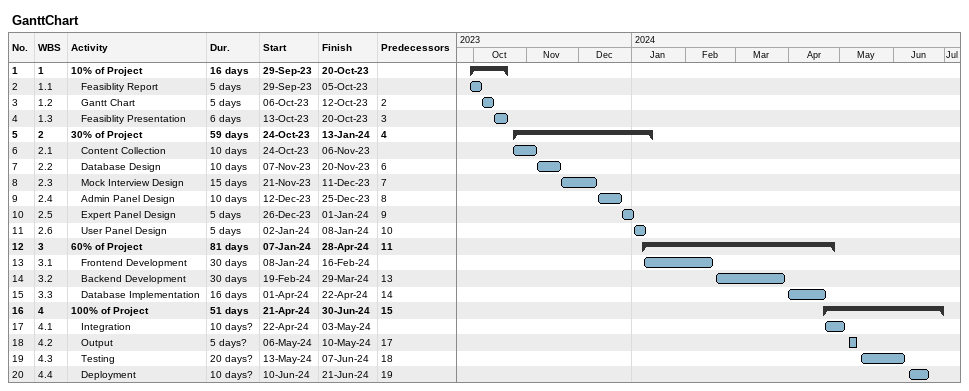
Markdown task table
GanttChart

| ID | WBS | Task | Duration | Start | Finish | Predecessors |
|---|---|---|---|---|---|---|
| 1 | 1 | **10% of Project** | 16d | 2023-09-29 | 2023-10-20 |  |
| 2 | 1.1 | Feasiblity Report | 5d | 2023-09-29 | 2023-10-05 |  |
| 3 | 1.2 | Gantt Chart | 5d | 2023-10-06 | 2023-10-12 | 2 |
| 4 | 1.3 | Feasiblity Presentation | 6d | 2023-10-13 | 2023-10-20 | 3 |
| 5 | 2 | **30% of Project** | 59d | 2023-10-24 | 2024-01-13 | 4 |
| 6 | 2.1 | Content Collection | 10d | 2023-10-24 | 2023-11-06 |  |
| 7 | 2.2 | Database Design | 10d | 2023-11-07 | 2023-11-20 | 6 |
| 8 | 2.3 | Mock Interview Design | 15d | 2023-11-21 | 2023-12-11 | 7 |
| 9 | 2.4 | Admin Panel Design | 10d | 2023-12-12 | 2023-12-25 | 8 |
| 10 | 2.5 | Expert Panel Design | 5d | 2023-12-26 | 2024-01-01 | 9 |
| 11 | 2.6 | User Panel Design | 5d | 2024-01-02 | 2024-01-08 | 10 |
| 12 | 3 | **60% of Project** | 81d | 2024-01-07 | 2024-04-28 | 11 |
| 13 | 3.1 | Frontend Development | 30d | 2024-01-08 | 2024-02-16 |  |
| 14 | 3.2 | Backend Development | 30d | 2024-02-19 | 2024-03-29 | 13 |
| 15 | 3.3 | Database Implementation | 16d | 2024-04-01 | 2024-04-22 | 14 |
| 16 | 4 | **100% of Project** | 51d | 2024-04-21 | 2024-06-30 | 15 |
| 17 | 4.1 | Integration | 10d? | 2024-04-22 | 2024-05-03 |  |
| 18 | 4.2 | Output | 5d? | 2024-05-06 | 2024-05-10 | 17 |
| 19 | 4.3 | Testing | 20d? | 2024-05-13 | 2024-06-07 | 18 |
| 20 | 4.4 | Deployment | 10d? | 2024-06-10 | 2024-06-21 | 19 |
